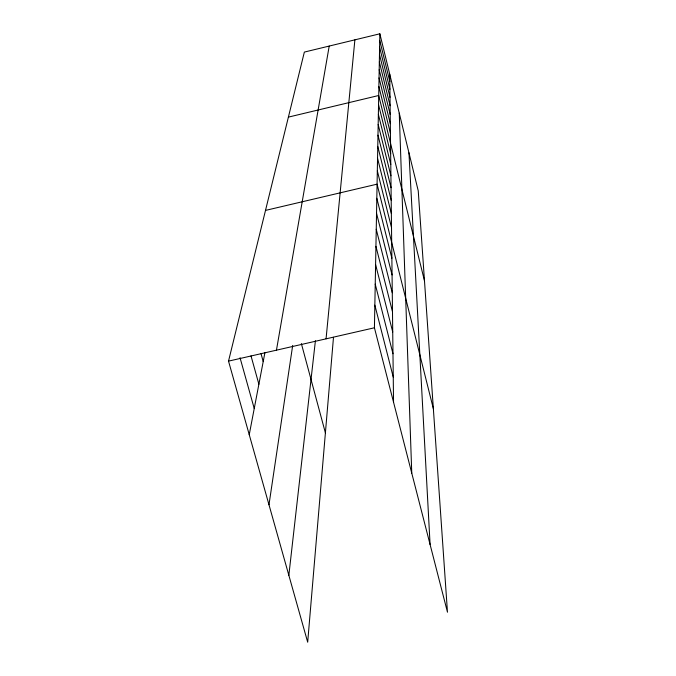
<?xml version="1.0" encoding="UTF-8"?>
<svg xmlns="http://www.w3.org/2000/svg" width="676" height="676" viewBox="0 0 676 676"><rect width="100%" height="100%" fill="white"/><g stroke="black" fill="none" stroke-linecap="round" stroke-linejoin="round"><path stroke-width="1.01" d="M379.853 33.8L418.241 190.818L447.478 612.211L374.428 327.784L379.853 33.8L304.352 52.086L228.522 361.128L307.69 642.2L333.488 337.299M326.06 338.837L354.883 39.85M288.846 575.284L315.413 340.721M268.98 504.744L292.683 345.436M276.45 350.168L329.212 46.069M249.241 434.676L264.941 352.517M288.399 117.117L378.712 95.502L424.486 280.827M265.507 210.405L377.081 184.159L433.358 408.693M228.522 361.128L374.428 327.784M240.031 357.722L254.235 408.524M251.007 355.872L258.883 384.221M260.978 353.489L263.209 361.575M301.361 343.577L325.401 432.885M374.842 305.138L393.255 377.107M375.594 264.578L392.731 332.026M375.231 284.131L392.984 353.768M376.245 229.274L392.274 292.75M375.932 246.334L392.494 311.737M376.819 198.279L391.877 258.207M376.54 213.295L392.063 274.938M377.985 135.141L391.058 187.725M377.774 146.396L391.201 200.299M377.554 158.285L391.353 213.574M377.326 170.851L391.514 227.609M378.543 104.687L390.66 153.663M378.366 114.329L390.787 164.445M378.18 124.469L390.914 175.785M379.608 47.235L389.917 89.3M379.473 54.401L390.01 97.336M379.337 61.879L390.103 105.726M379.194 69.712L390.204 114.498M379.042 77.901L390.314 123.674M378.881 86.494L390.424 133.29M379.735 40.374L389.824 81.61M408.946 152.81L430.088 544.518M399.254 113.171L411.76 473.141M389.739 74.225L393.542 402.228"/></g></svg>
